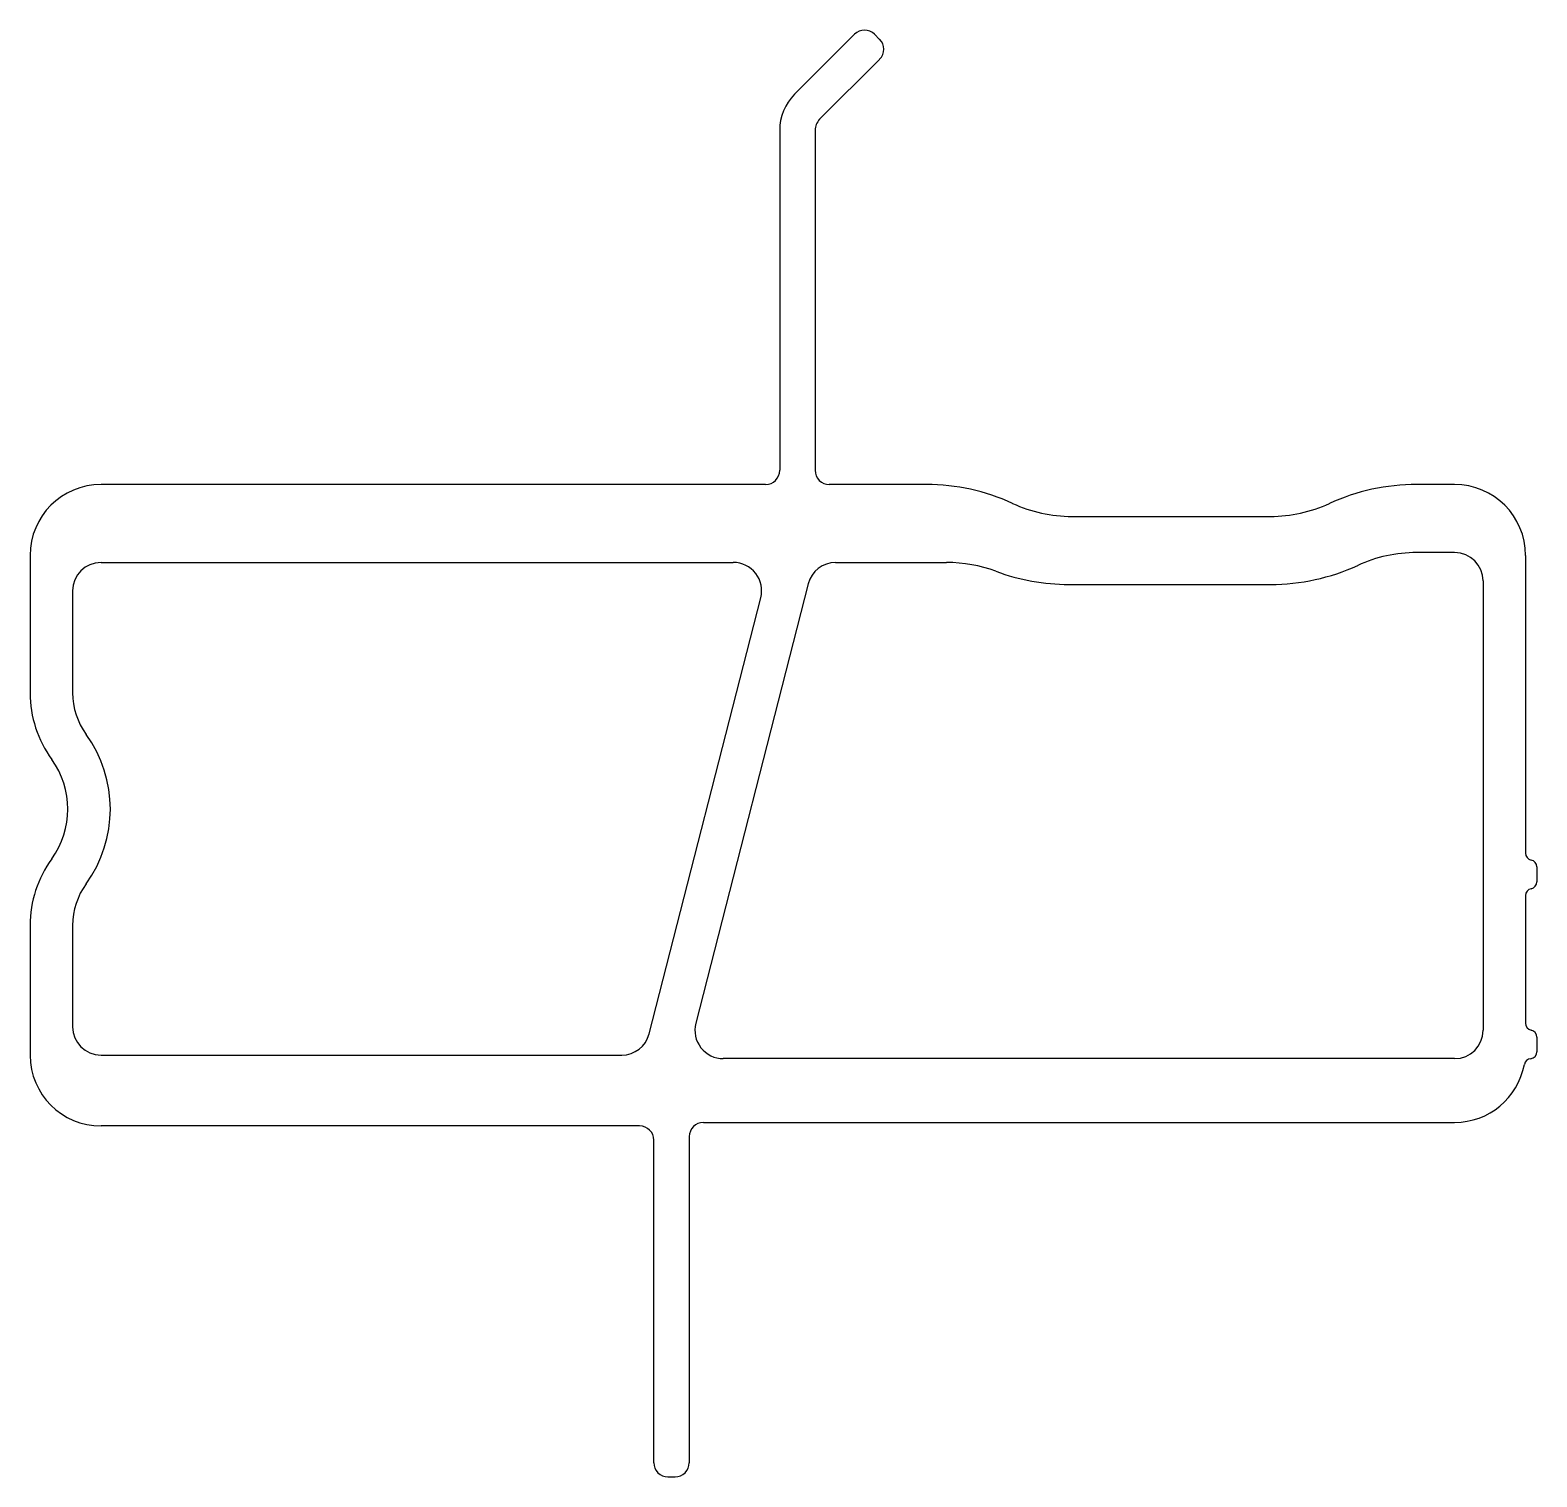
# Model space of a CAD drawing. Header units: metres. Extents: x 0 to 106, y -25 to 77.
import ezdxf

# ---------------------------------------------------------------- set-up
doc = ezdxf.new("R2010")
doc.units = ezdxf.units.M

msp = doc.modelspace()

# ---------------------------------------------------------------- linework, layer by layer
for p, q in [((58.16, 77.01), (53.93, 72.78)), ((58.16, 77.01), (58.16, 77.01)), ((59.58, 77.01), (59.93, 76.65)), ((59.58, 77.01), (59.58, 77.01)), ((59.93, 76.65), (59.93, 76.65)), ((59.93, 75.24), (55.7, 71.01)), ((59.93, 75.24), (59.93, 75.24)), ((53.93, 72.78), (53.93, 72.78)), ((52.88, 70.23), (52.88, 46.25)), ((55.38, 70.23), (55.38, 46.25)), ((55.7, 71.01), (55.7, 71.01)), ((51.88, 45.25), (5, 45.25)), ((63.24, 45.25), (56.38, 45.25)), ((100.5, 45.25), (97.82, 45.25)), ((69.31, 43.92), (69.31, 43.92)), ((91.66, 43.91), (91.66, 43.91)), ((73.5, 43), (87.5, 43)), ((100.5, 40.45), (97.82, 40.45)), ((0, 40.25), (0, 30.55)), ((5, 39.75), (49.61, 39.75)), ((56.83, 39.75), (64.66, 39.75)), ((93.66, 39.54), (93.66, 39.54)), ((105.5, 40.25), (105.5, 19.25)), ((68.14, 39.12), (68.14, 39.12)), ((102.5, 38.45), (102.5, 6.75)), ((3, 37.75), (3, 30.55)), ((43.67, 6.5), (51.54, 37.25)), ((54.89, 38.25), (46.96, 7.25)), ((51.54, 37.25), (51.54, 37.25)), ((54.89, 38.25), (54.89, 38.25)), ((73.29, 38.2), (87.5, 38.2)), ((3.95, 27.62), (3.95, 27.62)), ((1.52, 25.86), (1.52, 25.86)), ((1.52, 18.84), (1.52, 18.84)), ((105.9, 18.76), (105.9, 18.76)), ((106.3, 18.27), (106.3, 17.23)), ((3.95, 17.08), (3.95, 17.08)), ((105.5, 16.25), (105.5, 7.25)), ((105.9, 16.74), (105.9, 16.74)), ((0, 14.15), (0, 5)), ((0, 14.15), (0, 14.15)), ((3, 14.15), (3, 7)), ((43.67, 6.5), (43.67, 6.5)), ((46.96, 7.25), (46.96, 7.25)), ((105.9, 6.76), (105.9, 6.76)), ((106.3, 6.27), (106.3, 5.24)), ((0, 5), (0, 5)), ((5, 5), (41.74, 5)), ((100.5, 4.75), (48.9, 4.75)), ((105.42, 4.34), (105.42, 4.34)), ((105.85, 4.75), (105.85, 4.75)), ((43, 0), (5, 0)), ((5, 0), (5, 0)), ((47.5, 0.25), (100.5, 0.25)), ((44, -23.75), (44, -1)), ((46.5, -0.75), (46.5, -23.75)), ((45, -24.75), (45.5, -24.75))]:
    msp.add_line(p, q)
for centre, radius, start, end in [((58.87, 76.3), 1, 45, 135), ((59.22, 75.95), 1, 315, 45), ((56.48, 70.23), 3.6, 135, 180), ((56.48, 70.23), 1.1, 135, 180), ((51.88, 46.25), 1, 270, 0), ((56.38, 46.25), 1, 180, 270), ((5, 40.25), 5, 90, 180), ((63.24, 30.75), 14.5, 65.2528, 90), ((97.82, 30.45), 14.8, 90, 114.5948), ((100.5, 40.25), 5, 0, 90), ((73.5, 53), 10, 245.2527, 270), ((87.5, 53), 10, 270, 294.5948), ((97.82, 30.45), 10, 90, 114.5948), ((100.5, 38.45), 2, 0, 90), ((5, 37.75), 2, 90, 180), ((49.61, 37.75), 2, 345.6441, 90), ((56.83, 37.75), 2, 90, 165.6441), ((64.66, 29.75), 10, 69.6359, 90), ((87.5, 53), 14.8, 270, 294.5948), ((73.29, 53), 14.8, 249.6359, 270), ((8, 30.55), 8, 180, 215.9156), ((8, 30.55), 5, 180, 215.9156), ((-3.32, 22.35), 8.98, 324.0844, 35.9156), ((-3.32, 22.35), 5.98, 324.0844, 35.9156), ((106, 19.25), 0.5, 180, 258.463), ((8, 14.15), 8, 144.0844, 180), ((105.8, 18.27), 0.5, 0, 78.463), ((8, 14.15), 5, 144.0844, 180), ((105.8, 17.23), 0.5, 281.537, 0), ((106, 16.25), 0.5, 101.537, 180), ((5, 7), 2, 180, 270), ((41.74, 7), 2, 270, 345.6441), ((48.9, 6.75), 2, 165.6441, 270), ((100.5, 6.75), 2, 270, 0), ((106, 7.25), 0.5, 180, 258.463), ((105.8, 6.27), 0.5, 0, 78.463), ((5, 5), 5, 180, 270), ((100.5, 5.25), 5, 270, 349.5243), ((105.91, 4.25), 0.5, 96.2189, 169.5243), ((105.8, 5.24), 0.5, 276.2189, 0), ((43, -1), 1, 0, 90), ((47.5, -0.75), 1, 90, 180), ((45, -23.75), 1, 180, 270), ((45.5, -23.75), 1, 270, 0)]:
    msp.add_arc(centre, radius, start, end)

doc.saveas('drawing.dxf')
